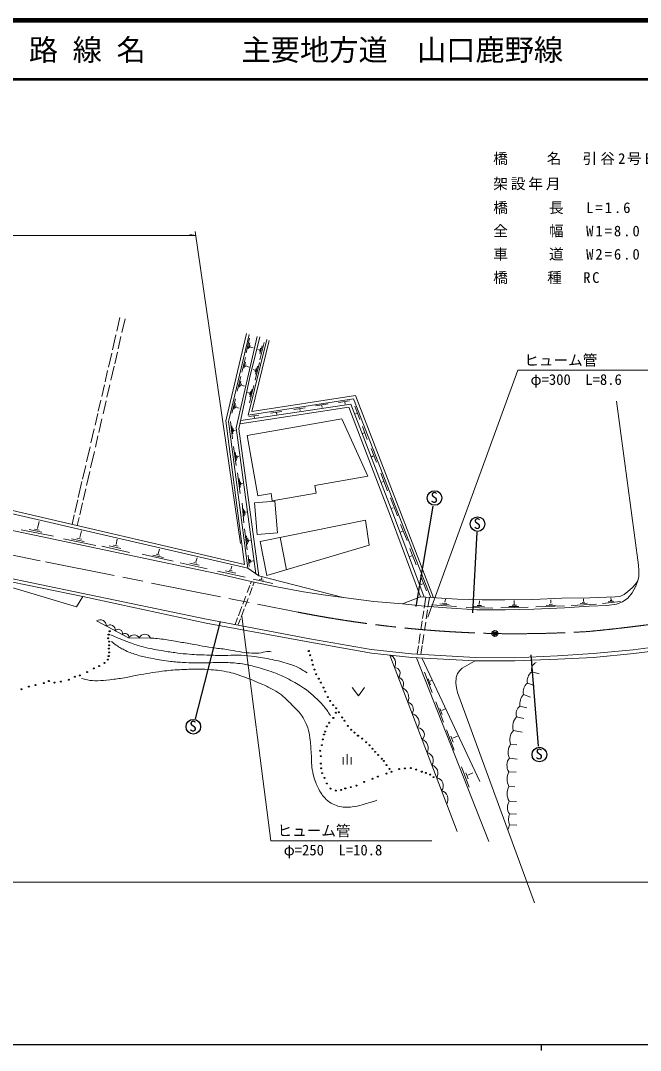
# Model space of a CAD drawing. Units: millimetres, scale not verified. Extents: x 40000 to 680000, y 20000 to 380000.
# Drawn here: x 178970 to 284949, y 204000 to 380000 of the extents above; entities that cross this region are included whole.
import ezdxf
from ezdxf.enums import TextEntityAlignment as Align

# ---------------------------------------------------------------- set-up
doc = ezdxf.new("R2010")
doc.units = ezdxf.units.MM
doc.header["$LTSCALE"] = 1000
doc.header["$PDMODE"] = 32
doc.header["$PDSIZE"] = 500
doc.linetypes.add('CHAIN', pattern=[18.5, 12, -1.5, 3.5, -1.5])
for name, color, linetype, lineweight in [('M-BGD', 7, 'Continuous', 13), ('M-BMK', 2, 'CHAIN', 13), ('M-BMK-SRVR', 3, 'Continuous', 25), ('M-STR-HTXT', 7, 'Continuous', 13), ('M-TTL', 2, 'Continuous', 140), ('M-TTL-BAND', 7, 'Continuous', 25), ('M-TTL-LINE', 7, 'Continuous', 50)]:
    doc.layers.add(name, color=color, linetype=linetype, lineweight=lineweight)
doc.layers.add('M-TTL-TXT', color=7, linetype='Continuous')
doc.styles.add('ＭＳ ゴシック', font='')
doc.styles.get('ＭＳ ゴシック').set_extended_font_data('MS Gothic')

msp = doc.modelspace()

# ---------------------------------------------------------------- linework, layer by layer
at = {"layer": 'M-BGD'}
for p, q in [((195418, 326942), (195948, 329232)), ((196293, 326685), (196835, 329027)), ((194675, 323726), (195262, 326268)), ((195647, 323889), (196135, 326001)), ((217587, 326524), (214064, 311583)), ((218026, 326336), (214519, 311499)), ((219437, 325982), (215804, 310410)), ((217524, 323224), (218122, 325700)), ((218190, 319040), (219872, 325959)), ((217859, 312591), (221062, 325512)), ((217870, 323915), (218141, 324906)), ((218094, 324096), (218231, 324470)), ((218300, 324214), (218736, 324077)), ((221472, 325337), (218500, 313175)), ((220013, 323993), (219851, 323438)), ((220595, 324999), (219857, 322018)), ((219897, 323046), (220290, 324392)), ((193994, 320782), (194547, 323172)), ((195061, 321356), (195518, 323332)), ((216823, 319929), (217421, 322406)), ((219826, 323688), (219520, 323806)), ((194405, 318521), (194960, 320921)), ((217169, 320621), (217440, 321611)), ((217393, 320801), (217530, 321175)), ((217599, 320920), (218035, 320783)), ((219041, 320232), (218735, 320350)), ((219228, 320537), (219065, 319982)), ((219810, 321543), (219072, 318562)), ((219112, 319590), (219505, 320936)), ((193406, 318239), (193857, 320191)), ((216024, 316676), (216622, 319153)), ((216297, 310210), (218190, 319040)), ((192833, 315762), (193293, 317751)), ((193737, 315634), (194226, 317746)), ((216370, 317368), (216641, 318359)), ((216594, 317549), (216731, 317923)), ((216800, 317667), (217236, 317530)), ((218871, 317632), (218132, 314650)), ((218173, 315678), (218565, 317024)), ((192257, 313270), (192686, 315129)), ((215113, 312905), (215711, 315382)), ((218101, 316320), (217796, 316439)), ((235895, 315344), (217859, 312591)), ((218288, 316625), (218126, 316071)), ((218500, 313175), (236249, 315926)), ((249087, 281403), (235895, 315344)), ((236249, 315926), (249571, 281375)), ((193081, 312796), (193597, 315029)), ((215458, 313597), (215730, 314587)), ((215683, 313777), (215820, 314151)), ((215888, 313896), (216325, 313759)), ((235079, 313925), (216484, 311080)), ((235414, 314468), (216603, 311636)), ((225676, 313536), (227629, 313835)), ((226701, 313597), (226746, 313352)), ((229380, 314143), (231558, 314498)), ((230487, 314223), (230545, 313895)), ((233334, 314717), (235194, 314998)), ((234399, 314772), (234445, 314424)), ((242415, 294844), (235079, 313925)), ((242882, 295056), (235414, 314468)), ((236146, 314110), (236969, 311848)), ((280857, 314970), (284608, 286958)), ((191697, 310850), (192157, 312842)), ((192349, 309630), (192882, 311938)), ((214064, 311583), (217269, 287064)), ((217730, 309097), (233875, 311953)), ((217977, 312319), (219696, 312571)), ((218936, 312368), (218986, 312077)), ((221710, 312907), (223660, 313212)), ((222698, 312963), (222756, 312676)), ((233875, 311953), (238352, 302119)), ((236455, 312897), (236218, 312789)), ((191006, 307864), (191555, 310237)), ((214519, 311499), (217797, 286416)), ((215199, 308540), (214872, 311484)), ((215115, 310765), (215288, 309394)), ((215313, 310280), (215388, 309763)), ((215439, 309972), (215702, 310002)), ((215804, 310410), (219208, 285455)), ((219707, 285116), (216297, 310210)), ((237449, 310625), (238252, 308428)), ((191763, 307097), (192206, 309013)), ((217730, 309097), (219552, 298793)), ((237736, 309539), (237512, 309444)), ((190249, 304590), (190846, 307174)), ((190950, 303584), (191588, 306342)), ((215854, 303951), (215391, 307234)), ((238926, 306842), (239805, 304543)), ((215684, 306237), (215902, 304822)), ((215917, 305667), (215992, 305244)), ((216046, 305462), (216307, 305516)), ((239280, 305602), (239023, 305472)), ((189569, 301650), (190102, 303957)), ((190242, 300522), (190799, 302929)), ((212997, 285388), (134310, 301967)), ((188838, 298490), (189467, 301211)), ((216492, 299189), (216032, 302689)), ((216331, 301726), (216527, 300230)), ((216552, 301187), (216623, 300601)), ((229297, 300517), (238352, 302119)), ((240546, 302649), (241705, 299652)), ((241005, 301257), (240714, 301138)), ((189666, 298032), (190117, 299979)), ((216677, 300892), (217013, 300933)), ((222013, 297911), (229523, 299239)), ((229297, 300517), (229523, 299239)), ((217269, 287064), (171947, 297572)), ((188240, 295905), (188742, 298075)), ((189084, 295516), (189561, 297576)), ((217167, 294188), (216830, 297525)), ((218965, 297573), (222434, 297864)), ((218965, 297573), (219418, 292169)), ((219552, 298793), (221787, 299188)), ((221787, 299188), (222013, 297911)), ((222434, 297864), (222887, 292460)), ((242203, 298428), (243399, 295344)), ((217797, 286416), (172272, 296900)), ((217075, 296573), (217224, 295277)), ((217355, 295595), (217268, 296287)), ((217392, 296000), (217756, 296056)), ((242665, 296723), (242413, 296610)), ((181881, 293218), (182142, 294367)), ((187777, 293902), (188150, 295513)), ((188664, 293696), (188983, 295076)), ((219922, 290996), (237957, 294607)), ((237957, 294607), (238577, 290342)), ((247357, 281500), (242415, 294844)), ((247977, 281465), (242882, 295056)), ((179046, 292989), (184598, 291874)), ((180451, 293031), (182600, 292563)), ((181329, 293096), (182133, 292928)), ((189115, 291641), (189377, 292790)), ((217716, 289543), (217276, 293123)), ((219418, 292169), (222887, 292460)), ((243928, 293888), (245049, 291149)), ((244245, 292717), (243942, 292584)), ((186281, 291412), (191832, 290297)), ((187685, 291454), (189835, 290986)), ((188563, 291519), (189367, 291351)), ((195298, 290482), (195485, 291388)), ((217575, 291955), (217790, 290525)), ((217912, 290854), (217809, 291508)), ((217947, 291146), (218296, 291191)), ((219922, 290996), (221092, 285153)), ((223335, 291679), (224443, 286147)), ((192858, 290201), (197616, 289117)), ((194111, 290220), (196130, 289762)), ((194858, 290351), (195634, 290164)), ((199744, 288785), (205044, 287586)), ((202156, 288787), (202791, 288629)), ((202511, 288862), (202717, 289657)), ((221092, 285153), (238577, 290342)), ((245528, 289803), (246613, 286971)), ((158838, 287911), (189636, 281552)), ((158873, 288458), (210780, 277680)), ((201558, 288629), (203408, 288217)), ((206250, 287325), (210862, 286315)), ((207918, 287283), (209502, 286904)), ((208608, 287373), (209082, 287267)), ((208945, 287504), (209150, 288208)), ((218053, 286699), (217890, 288629)), ((218151, 287296), (218101, 287969)), ((218296, 287844), (218330, 287466)), ((218429, 287637), (218774, 287653)), ((245849, 288528), (245525, 288383)), ((284608, 286958), (284696, 286014)), ((188517, 279835), (166544, 286320)), ((212645, 285928), (217370, 284890)), ((219159, 283979), (212997, 285388)), ((214005, 285942), (215786, 285535)), ((214627, 286096), (215156, 285959)), ((214938, 286177), (215082, 286781)), ((217797, 286416), (219707, 285116)), ((247367, 285138), (248376, 282540)), ((284696, 286014), (284677, 285014)), ((217721, 282268), (218179, 283478)), ((218274, 283729), (218431, 284145)), ((218679, 283382), (218925, 284032)), ((218720, 284518), (222103, 283779)), ((223049, 283158), (219159, 283979)), ((219707, 285116), (234111, 281405)), ((219736, 284507), (220522, 284354)), ((220152, 284537), (220222, 284840)), ((247727, 283760), (247287, 283586)), ((283521, 283065), (284082, 283691)), ((284082, 283691), (284499, 284259)), ((284499, 284259), (284092, 283211)), ((284677, 285014), (284499, 284259)), ((216971, 280284), (217480, 281632)), ((218088, 281819), (218581, 283123)), ((227339, 282380), (223049, 283158)), ((231103, 281791), (227339, 282380)), ((235036, 281287), (231103, 281791)), ((281418, 281597), (282166, 281915)), ((282166, 281915), (282811, 282401)), ((282811, 282401), (283521, 283065)), ((283541, 282212), (282812, 281273)), ((283541, 282212), (284092, 283211)), ((189636, 281552), (188517, 279835)), ((189636, 281552), (210676, 277041)), ((216202, 278253), (216813, 279868)), ((217356, 279883), (217860, 281217)), ((239347, 280740), (235036, 281287)), ((244291, 280302), (239347, 280740)), ((244291, 280302), (247357, 281500)), ((247487, 279993), (244291, 280302)), ((247357, 281500), (253697, 281143)), ((251792, 279657), (247487, 279993)), ((248246, 281450), (247968, 279591)), ((248877, 281414), (248626, 279757)), ((249241, 280154), (253531, 279874)), ((250643, 280294), (252237, 280154)), ((251171, 280463), (251832, 280394)), ((251533, 280587), (251595, 281129)), ((253697, 281143), (257893, 281016)), ((256471, 279861), (258303, 279818)), ((257056, 280054), (257792, 280042)), ((257393, 280198), (257418, 280846)), ((257893, 281016), (261773, 281016)), ((261773, 281016), (266536, 281080)), ((262445, 279864), (264174, 279869)), ((263006, 280075), (263735, 280084)), ((263389, 280215), (263379, 280888)), ((266536, 281080), (271520, 281269)), ((267062, 279797), (271997, 279958)), ((268819, 280023), (270380, 280070)), ((269333, 280229), (269941, 280238)), ((269660, 280416), (269660, 280986)), ((271520, 281269), (276273, 281363)), ((276186, 279895), (271959, 279643)), ((273137, 280033), (277455, 280285)), ((274633, 280350), (275866, 280416)), ((274988, 280575), (275455, 280584)), ((275222, 280734), (275212, 281154)), ((279186, 280062), (276186, 279895)), ((276273, 281363), (279154, 281469)), ((278446, 280378), (281521, 280706)), ((279154, 281469), (280624, 281513)), ((280868, 280268), (279186, 280062)), ((279456, 280668), (280409, 280780)), ((279770, 280871), (280125, 280914)), ((279938, 281002), (279914, 281350)), ((280624, 281513), (281418, 281597)), ((281887, 280656), (280868, 280268)), ((282812, 281273), (281887, 280656)), ((216666, 278061), (217203, 279480)), ((247902, 279147), (247703, 277818)), ((248557, 279302), (248322, 277754)), ((256986, 279285), (251792, 279657)), ((255134, 279716), (259691, 279604)), ((261802, 279285), (256986, 279285)), ((261085, 279640), (265781, 279738)), ((266723, 279433), (261802, 279285)), ((271959, 279643), (266723, 279433)), ((191948, 277391), (197416, 274489)), ((210676, 277041), (228412, 273776)), ((210780, 277680), (228429, 274368)), ((215641, 276768), (216079, 277925)), ((216142, 276674), (216546, 277741)), ((247640, 277395), (247413, 275876)), ((248239, 277207), (248018, 275744)), ((247314, 275218), (247067, 273560)), ((247917, 275082), (247672, 273461)), ((197416, 274489), (201159, 274468)), ((228412, 273776), (238980, 271915)), ((228429, 274368), (238886, 272522)), ((247007, 273159), (246790, 271709)), ((247629, 273181), (247401, 271675)), ((283690, 272444), (289410, 273201)), ((238886, 272522), (245795, 271765)), ((238980, 271915), (245888, 271158)), ((253628, 241434), (242095, 271574)), ((245795, 271765), (256677, 271150)), ((245888, 271158), (256718, 270569)), ((259054, 239693), (246683, 271115)), ((247549, 271068), (257500, 249953)), ((256677, 271150), (263439, 271103)), ((263439, 271103), (270757, 271460)), ((270757, 271460), (276898, 271818)), ((270851, 270842), (276949, 271137)), ((276898, 271818), (283690, 272444)), ((276949, 271137), (283826, 271831)), ((283826, 271831), (289588, 272588)), ((254080, 268943), (254473, 269307)), ((254473, 269307), (255244, 269798)), ((255244, 269798), (256085, 270261)), ((256085, 270261), (256718, 270569)), ((256718, 270569), (263490, 270569)), ((263490, 270569), (270851, 270842)), ((249316, 265186), (248012, 268663)), ((253407, 266784), (253463, 267723)), ((253463, 267723), (253701, 268396)), ((253701, 268396), (254080, 268943)), ((266365, 268693), (267611, 268345)), ((235676, 266006), (236726, 264606)), ((236726, 264606), (237776, 266006)), ((249049, 266457), (248657, 267481)), ((248974, 267125), (249316, 267267)), ((253477, 265971), (253407, 266784)), ((253687, 265144), (253477, 265971)), ((265627, 266759), (266760, 266389)), ((266821, 229239), (253687, 265144)), ((264940, 264828), (266160, 264370)), ((251292, 260097), (249988, 263574)), ((251045, 261433), (250652, 262457)), ((250970, 262102), (251568, 262350)), ((264337, 262838), (265530, 262572)), ((263790, 261029), (264993, 260711)), ((253080, 255323), (251776, 258800)), ((252926, 256697), (252533, 257720)), ((252851, 257365), (253692, 257714)), ((263244, 258646), (264709, 258377)), ((262760, 256311), (263812, 256225)), ((234102, 252871), (234102, 254096)), ((234802, 252871), (234802, 254621)), ((235502, 252871), (235502, 254096)), ((262550, 253956), (263903, 253778)), ((255656, 249014), (254352, 252491)), ((255502, 250388), (255109, 251412)), ((255427, 251056), (256306, 251421)), ((262437, 251629), (263693, 251549)), ((262451, 249119), (263504, 249067)), ((262514, 246568), (263742, 246533)), ((262557, 244422), (263756, 244374)), ((262557, 242530), (263840, 242496))]:
    msp.add_line(p, q, dxfattribs=at)
at = {"layer": 'M-BGD', "lineweight": 25}
for p, q in [((249484, 297021), (246568, 279862)), ((256988, 292558), (256267, 278811)), ((208870, 260668), (213152, 277311)), ((267551, 255976), (266250, 271615))]:
    msp.add_line(p, q, dxfattribs=at)
for centre, radius in [((249749, 298412), 1250), ((257104, 293943), 1250), ((194031, 275060), 83.5), ((194200, 275628), 83.5), ((193968, 274429), 83.5), ((194094, 273861), 83.5), ((194115, 273251), 83.5), ((194031, 271401), 83.5), ((194073, 272683), 83.5), ((194094, 272011), 83.5), ((228233, 272259), 83.5), ((228495, 271540), 83.5), ((191487, 269277), 83.5), ((192391, 269676), 83.5), ((193337, 270223), 83.5), ((193905, 270791), 83.5), ((228756, 270680), 83.5), ((228943, 269904), 83.5), ((188269, 267868), 83.5), ((189089, 268078), 83.5), ((190330, 268667), 83.5), ((229205, 269082), 83.5), ((229523, 268278), 83.5), ((229962, 267532), 83.5), ((179121, 265723), 83.5), ((180404, 266185), 83.5), ((181498, 266438), 83.5), ((182928, 266774), 83.5), ((183811, 267132), 83.5), ((184778, 266858), 83.5), ((185872, 267026), 83.5), ((187197, 267342), 83.5), ((230312, 266873), 83.5), ((230747, 266004), 83.5), ((231041, 265317), 83.5), ((231518, 264378), 83.5), ((231911, 263719), 83.5), ((232415, 263018), 83.5), ((232906, 262471), 83.5), ((208508, 259325), 1250), ((232444, 260830), 83.5), ((232882, 261714), 83.5), ((233369, 261798), 83.5), ((233958, 260915), 83.5), ((231341, 259372), 83.5), ((231705, 259989), 83.5), ((234378, 260340), 83.5), ((234907, 259457), 83.5), ((235468, 258798), 83.5), ((230631, 257157), 83.5), ((230846, 257989), 83.5), ((231033, 258494), 83.5), ((236057, 258321), 83.5), ((236660, 257789), 83.5), ((237389, 257298), 83.5), ((230201, 255213), 83.5), ((230500, 256167), 83.5), ((238076, 256667), 83.5), ((238623, 256148), 83.5), ((239156, 255545), 83.5), ((267676, 254568), 1250), ((230294, 254288), 83.5), ((239576, 255027), 83.5), ((240109, 254508), 83.5), ((240712, 253835), 83.5), ((241104, 253470), 83.5), ((230327, 253028), 83.5), ((230364, 252215), 83.5), ((241511, 252769), 83.5), ((242030, 252096), 83.5), ((242373, 251623), 83.5), ((243677, 252086), 83.5), ((244644, 252184), 83.5), ((245707, 252254), 83.5), ((246621, 251983), 83.5), ((247560, 251637), 83.5), ((230514, 251383), 83.5), ((230941, 250580), 83.5), ((237732, 249885), 83.5), ((239120, 250432), 83.5), ((240074, 250796), 83.5), ((241546, 251315), 83.5), ((248247, 251427), 83.5), ((249004, 251133), 83.5), ((249593, 250698), 83.5), ((231339, 249614), 83.5), ((231950, 248741), 83.5), ((232854, 248399), 83.5), ((233793, 248511), 83.5), ((234494, 248763), 83.5), ((235419, 248988), 83.5), ((236387, 249268), 83.5)]:
    msp.add_circle(centre, radius, dxfattribs=at)
at = {"layer": 'M-BGD'}
for centre, radius, start, end in [((192577, 276513), 1080, 358.48792, 125.59611), ((194274, 275856), 881, 349.59373, 134.49029), ((195690, 275288), 684, 340.73214, 143.35188), ((196817, 274572), 687, 352.55651, 134.52919), ((198381, 274035), 992, 26.59771, 152.75853), ((200211, 274124), 1008, 19.9385, 159.41773), ((241645, 270184), 1460, 329.8313, 72.04768), ((242871, 268464), 987, 314.01516, 87.86381), ((267623, 269066), 1312, 111.99867, 196.50038), ((243301, 266628), 1155, 324.63665, 77.24232), ((267615, 267108), 2019, 128.25195, 189.97009), ((243557, 264308), 1789, 334.44266, 67.43631), ((266797, 265255), 1905, 127.88434, 192.93109), ((266847, 263164), 2531, 138.88918, 187.41642), ((244842, 262291), 1288, 326.65653, 75.22244), ((265250, 261575), 1558, 125.86005, 200.49713), ((245456, 259991), 1657, 328.07458, 73.80439), ((265382, 259409), 2271, 134.50271, 199.65579), ((246897, 258000), 1115, 310.11939, 91.75958), ((247112, 255671), 1560, 330.71357, 71.16541), ((264850, 257096), 2232, 136.02086, 200.56626), ((264704, 254951), 2373, 145.01768, 204.77799), ((248117, 253527), 1426, 326.29914, 75.57983), ((264181, 252711), 2052, 142.65378, 211.82801), ((248929, 251369), 1417, 327.17183, 74.70714), ((249886, 249256), 1365, 321.73246, 80.14652), ((265181, 250389), 3010, 155.68614, 204.95403), ((250450, 246903), 1591, 330.51239, 71.36658), ((264796, 247901), 2642, 152.53229, 210.30044), ((264077, 245525), 1878, 146.2945, 215.9521), ((265101, 243476), 2715, 159.59979, 200.40021), ((264923, 241449), 2601, 155.45756, 172.09792)]:
    msp.add_arc(centre, radius, start, end, dxfattribs=at)
for points, knots in [([(194370, 275008), (195069, 274719), (195248, 274645), (195814, 274419), (196512, 274139), (196901, 273975), (197608, 273718), (198497, 273394), (198993, 273201), (199908, 272961), (201118, 272643), (201816, 272546), (203048, 272330), (203948, 272172), (204455, 272099), (205361, 271979), (206121, 271879), (206546, 271818), (207310, 271755), (208688, 271642), (209462, 271608), (210843, 271559), (211993, 271518), (212637, 271504), (213787, 271503), (214680, 271502), (215180, 271566), (216072, 271545), (217000, 271523), (217520, 271495), (218442, 271391), (219677, 271250), (220364, 271119), (221582, 270872), (222681, 270649), (223300, 270527), (224372, 270199), (225152, 269960), (225602, 269841), (226335, 269484), (226995, 269162), (227234, 269006), (227947, 268516)], [0, 0, 0, 0, 1, 1, 1, 2, 2, 2, 3, 3, 3, 4, 4, 4, 5, 5, 5, 6, 6, 6, 7, 7, 7, 8, 8, 8, 9, 9, 9, 10, 10, 10, 11, 11, 11, 12, 12, 12, 13, 13, 13, 14, 14, 14, 14]), ([(194491, 273886), (194869, 273582), (194987, 273499), (195318, 273269), (195916, 272853), (196276, 272651), (196930, 272330), (197712, 271945), (198187, 271804), (199019, 271545), (199861, 271282), (200354, 271209), (201220, 271040), (202402, 270809), (203068, 270688), (204262, 270535), (205201, 270416), (205730, 270378), (206674, 270311), (207489, 270253), (207946, 270225), (208763, 270213), (209677, 270199), (210190, 270240), (211104, 270255), (212254, 270273), (212899, 270339), (214048, 270297), (215164, 270256), (215790, 270207), (216894, 270045), (217782, 269914), (218269, 269779), (219138, 269554), (220365, 269235), (221047, 269028), (222236, 268587), (223272, 268202), (223831, 267924), (224816, 267423), (225863, 266889), (226440, 266561), (227409, 265895), (228138, 265394), (228514, 265065), (229176, 264479), (229851, 263881), (230230, 263536), (230802, 262838), (231290, 262243), (231452, 262000), (231938, 261226)], [0, 0, 0, 0, 1, 1, 1, 2, 2, 2, 3, 3, 3, 4, 4, 4, 5, 5, 5, 6, 6, 6, 7, 7, 7, 8, 8, 8, 9, 9, 9, 10, 10, 10, 11, 11, 11, 12, 12, 12, 13, 13, 13, 14, 14, 14, 15, 15, 15, 16, 16, 16, 17, 17, 17, 17]), ([(201159, 274468), (201707, 274444), (201860, 274428), (202309, 274388), (203397, 274293), (203996, 274144), (205076, 273977), (205997, 273835), (206511, 273740), (207431, 273585), (209113, 273300), (210047, 273091), (211735, 272842), (212718, 272696), (213277, 272672), (214259, 272519), (215077, 272392), (215529, 272281), (216348, 272155), (217019, 272051), (217395, 271983), (218072, 271930), (218700, 271881), (219056, 271865), (219684, 271902), (220268, 271937), (220572, 272162), (221156, 272169), (221409, 272171), (221509, 272174), (221801, 272141)], [0, 0, 0, 0, 1, 1, 1, 2, 2, 2, 3, 3, 3, 4, 4, 4, 5, 5, 5, 6, 6, 6, 7, 7, 7, 8, 8, 8, 9, 9, 9, 10, 10, 10, 10]), ([(189364, 267578), (189828, 267428), (189982, 267392), (190387, 267312), (191044, 267182), (191428, 267193), (192098, 267185), (192938, 267176), (193407, 267265), (194243, 267354), (195221, 267457), (195769, 267525), (196738, 267690), (197590, 267836), (198060, 267958), (198911, 268111), (200571, 268409), (201501, 268580), (203173, 268798), (204318, 268947), (204965, 268997), (206117, 269064), (207118, 269122), (207680, 269143), (208683, 269148), (209636, 269154), (210172, 269158), (211123, 269092), (212327, 269008), (213008, 268962), (214193, 268728), (215366, 268496), (215993, 268235), (217123, 267844), (218425, 267394), (219134, 267081), (220390, 266512), (221119, 266182), (221529, 265996), (222226, 265601), (222764, 265297), (223067, 265121), (223558, 264746), (224442, 264072), (224843, 263579), (225619, 262783), (226231, 262156), (226631, 261838), (227105, 261101), (227568, 260382), (227782, 259942), (228073, 259138), (228307, 258491), (228334, 258094), (228437, 257414), (228596, 256365), (228582, 255765), (228661, 254708), (228740, 253662), (228684, 253066), (228844, 252030), (228947, 251358), (229010, 250975), (229236, 250334), (229515, 249543), (229681, 249094), (230106, 248371), (230468, 247752), (230695, 247404), (231208, 246903), (231620, 246502), (231932, 246365), (232442, 246100), (232851, 245887), (233096, 245781), (233545, 245679), (233974, 245581), (234227, 245593), (234667, 245585), (235208, 245576), (235515, 245586), (236050, 245670), (236774, 245783), (237164, 245928), (237873, 246118), (238350, 246246), (238617, 246321), (239088, 246473), (239400, 246574), (239502, 246609), (239882, 246744)], [0, 0, 0, 0, 1, 1, 1, 2, 2, 2, 3, 3, 3, 4, 4, 4, 5, 5, 5, 6, 6, 6, 7, 7, 7, 8, 8, 8, 9, 9, 9, 10, 10, 10, 11, 11, 11, 12, 12, 12, 13, 13, 13, 14, 14, 14, 15, 15, 15, 16, 16, 16, 17, 17, 17, 18, 18, 18, 19, 19, 19, 20, 20, 20, 21, 21, 21, 22, 22, 22, 23, 23, 23, 24, 24, 24, 25, 25, 25, 26, 26, 26, 27, 27, 27, 28, 28, 28, 29, 29, 29, 30, 30, 30, 30])]:
    msp.add_open_spline(points, degree=3, knots=knots, dxfattribs=at)
at = {"layer": 'M-BMK'}
for p, q in [((170563, 290061), (183216, 287489)), ((183216, 287489), (226349, 278905))]:
    msp.add_line(p, q, dxfattribs=at)
for centre, radius, start, end in [((251369, 538306), 263867, 275.3419, 283.80402), ((264623, 474029), 198842, 258.90203, 268.68762), ((263419, 484598), 209387, 269.08338, 273.42683)]:
    msp.add_arc(centre, radius, start, end, dxfattribs=at)
at = {"layer": 'M-BMK-SRVR'}
msp.add_circle((260069, 275238), 500, dxfattribs=at)
msp.add_point((260069, 275238), dxfattribs=at)
at = {"layer": 'M-STR-HTXT'}
for p, q in [((67637, 343248), (208932, 343248)), ((208932, 343248), (207925, 343469)), ((216554, 290650), (208826, 343977)), ((248582, 278062), (263976, 320233)), ((263976, 320233), (291476, 320233)), ((216824, 278190), (221775, 239824)), ((221775, 239824), (249275, 239824)), ((62603, 232768), (489507, 232768))]:
    msp.add_line(p, q, dxfattribs=at)
at = {"layer": 'M-TTL'}
msp.add_line((680000, 380000), (40000, 380000), dxfattribs=at)
at = {"layer": 'M-TTL-BAND'}
for p, q in [((40000, 205000), (579000, 205000)), ((268000, 205000), (268000, 204000))]:
    msp.add_line(p, q, dxfattribs=at)
at = {"layer": 'M-TTL-LINE'}
msp.add_line((40000, 370000), (680000, 370000), dxfattribs=at)

# ---------------------------------------------------------------- texts
at = {"layer": 'M-BGD', "style": 'ＭＳ ゴシック'}
for p in [(249071, 297039), (256425, 292570), (207829, 257952), (266997, 253195)]:
    msp.add_text('S', height=1833, dxfattribs=at).set_placement(p, align=Align.BOTTOM_LEFT)
at = {"layer": 'M-STR-HTXT', "style": 'ＭＳ ゴシック'}
for s, p in [('ヒューム管', (265091, 320495)), ('φ=300  L=8.6', (266157, 317189)), ('ヒューム管', (222890, 240086)), ('φ=250  L=10.8', (223956, 236779))]:
    msp.add_text(s, height=1833, dxfattribs=at).set_placement(p, align=Align.BOTTOM_LEFT)
at = {"layer": 'M-STR-HTXT', "char_height": 1833, "attachment_point": 7, "style": 'ＭＳ ゴシック'}
for s, insert in [('\\T1.22;橋\u3000\u3000名\u3000引谷2号B橋', (259791, 355304)), ('\\T1.2;架設年月\u3000', (259791, 351008)), ('\\T1.27;橋\u3000\u3000長\u3000L=1.6', (259791, 346910)), ('\\T1.27;全\u3000\u3000幅\u3000W1=8.0', (259791, 342930)), ('\\T1.27;車\u3000\u3000道\u3000W2=6.0', (259791, 338950)), ('\\T1.23;橋\u3000\u3000種\u3000RC', (259791, 334970))]:
    msp.add_mtext(s, dxfattribs=dict(at, insert=insert))
at = {"layer": 'M-TTL-TXT', "style": 'ＭＳ ゴシック'}
for s, p in [('路 線 名', (180380, 375000)), ('主要地方道\u3000山口鹿野線', (216734, 375000))]:
    msp.add_text(s, height=3666, dxfattribs=at).set_placement(p, align=Align.MIDDLE_LEFT)

doc.saveas('drawing.dxf')
